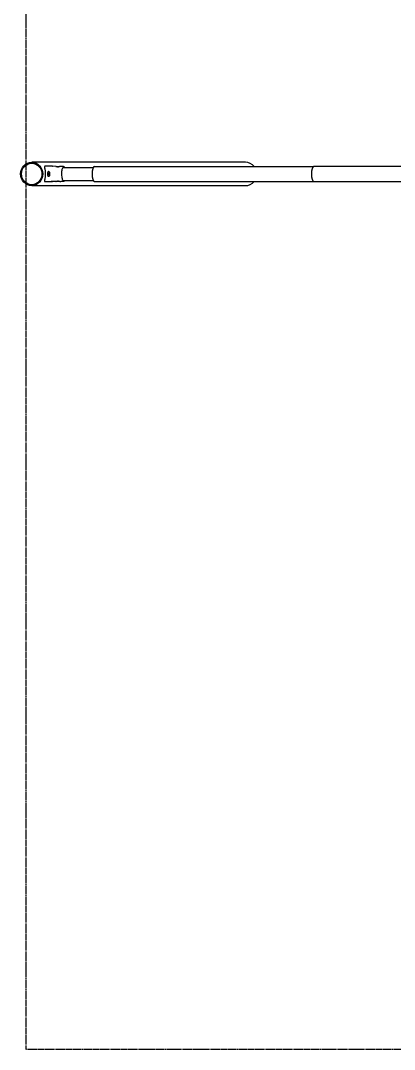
# Model space of a CAD drawing. Header units: millimetres. Extents: x 1061 to 4698, y 0 to 5700.
# Drawn here: x 1061 to 2277, y 0 to 3349 of the extents above; entities that cross this region are included whole.
import ezdxf

# ---------------------------------------------------------------- set-up
doc = ezdxf.new("R2010")
doc.units = ezdxf.units.MM
doc.linetypes.add('AM_ISO08W050', pattern=[18, 12, -1.5, 3, -1.5])
doc.layers.add('AM_4', color=3, linetype='Continuous', lineweight=25)
doc.layers.add('AM_7', color=4, linetype='AM_ISO08W050', lineweight=25)

msp = doc.modelspace()

# ---------------------------------------------------------------- linework, layer by layer
at = {"layer": 'AM_4'}
for p, q in [((1792.9, 2888), (1097.6, 2888)), ((1147.1, 2875), (1140.6, 2875)), ((1151.6, 2875), (1147.1, 2875)), ((1159.8, 2875), (1151.6, 2875)), ((1153.2, 2858.2), (1152, 2858.2)), ((1161.1, 2875), (1159.8, 2875)), ((1176.3, 2874.7), (1160.9, 2874.9)), ((1165.6, 2875), (1161.1, 2875)), ((1200.4, 2874.5), (1192, 2874.6)), ((1199.5, 2871.2), (1297.6, 2871.2)), ((1301.2, 2874.1), (2014.5, 2874.1)), ((3745, 2874.1), (2014.5, 2874.1)), ((1140.6, 2825), (1147.1, 2825)), ((1147.1, 2825), (1151.6, 2825)), ((1151.6, 2825), (1159.8, 2825)), ((1153.2, 2841.7), (1152, 2841.7)), ((1159.8, 2825), (1161.1, 2825)), ((1176.3, 2825.3), (1160.9, 2825.1)), ((1161.1, 2825), (1165.6, 2825)), ((1200.4, 2825.5), (1192, 2825.4)), ((1199.5, 2828.8), (1297.6, 2828.8)), ((1301.2, 2825.8), (2014.5, 2825.8)), ((2014.5, 2825.8), (3745, 2825.8)), ((1792.9, 2811.9), (1097.6, 2811.9))]:
    msp.add_line(p, q, dxfattribs=at)
for centre, start, end in [((1159.8, 2872), 76.2461, 90), ((1159.8, 2828), 270, 283.7539)]:
    msp.add_arc(centre, 3, start, end, dxfattribs=at)
for centre, major_axis, ratio in [((1097.6, 2850), (0, -38), 0.951057), ((1097.6, 2850), (0, -35), 0.951057), ((1153.2, 2850), (0, -8.25), 0.309017), ((1153.2, 2850), (0, 4.2), 0.309017)]:
    msp.add_ellipse(centre, major_axis=major_axis, ratio=ratio, dxfattribs=at)
for centre, major_axis, ratio, start_param, end_param in [((1792.9, 2850), (0, 38), 0.951057, 5.399998, 6.283185), ((1301.2, 2850), (0, -24.2), 0.309017, 3.141593, 6.283185), ((2014.5, 2850), (0, -24.2), 0.309017, 3.141593, 6.283185), ((2014.5, 2850), (0, -24.2), 0.309017, 3.141593, 6.283185), ((1792.9, 2850), (0, -38), 0.951057, 0, 0.883187)]:
    msp.add_ellipse(centre, major_axis=major_axis, ratio=ratio, start_param=start_param, end_param=end_param, dxfattribs=at)
for points, knots in [([(1140.6, 2875), (1140.1, 2875), (1139.7, 2874.8), (1139.2, 2874.2), (1139.1, 2873.7), (1139.1, 2872.4), (1139.2, 2871.6), (1139.5, 2869.8), (1139.7, 2868.8), (1140.1, 2866.6), (1140.3, 2865.4), (1140.7, 2862.7), (1141, 2861.2), (1141.3, 2858.2), (1141.5, 2856.6), (1141.7, 2853.3), (1141.7, 2851.6), (1141.7, 2850)], [7.830957, 7.830957, 7.830957, 7.830957, 8.322833, 8.322833, 8.814708, 8.814708, 9.306584, 9.306584, 9.79846, 9.79846, 10.285454, 10.285454, 10.772448, 10.772448, 11.259442, 11.259442, 11.746435, 11.746435, 11.746435, 11.746435]), ([(1141.7, 2850), (1141.7, 2848.4), (1141.7, 2846.7), (1141.5, 2843.4), (1141.3, 2841.8), (1141, 2838.8), (1140.7, 2837.3), (1140.3, 2834.6), (1140.1, 2833.4), (1139.7, 2831.2), (1139.5, 2830.2), (1139.2, 2828.4), (1139.1, 2827.6), (1139.1, 2826.3), (1139.2, 2825.8), (1139.7, 2825.2), (1140.1, 2825), (1140.6, 2825)], [3.915478, 3.915478, 3.915478, 3.915478, 4.402472, 4.402472, 4.889466, 4.889466, 5.37646, 5.37646, 5.863454, 5.863454, 6.35533, 6.35533, 6.847206, 6.847206, 7.339081, 7.339081, 7.830957, 7.830957, 7.830957, 7.830957]), ([(1152, 2841.7), (1151.7, 2841.7), (1151.4, 2842), (1150.9, 2842.8), (1150.7, 2843.4), (1150.5, 2844.9), (1150.4, 2845.8), (1150.3, 2847.9), (1150.2, 2849), (1150.2, 2851), (1150.3, 2852.1), (1150.4, 2854.2), (1150.5, 2855.1), (1150.7, 2856.6), (1150.9, 2857.2), (1151.4, 2858), (1151.7, 2858.2), (1152, 2858.2)], [0, 0, 0, 0, 0.311531, 0.311531, 0.623063, 0.623063, 0.934582, 0.934582, 1.246101, 1.246101, 1.55762, 1.55762, 1.869139, 1.869139, 2.180671, 2.180671, 2.492202, 2.492202, 2.492202, 2.492202]), ([(1160.9, 2874.9), (1160.9, 2874.9), (1160.8, 2874.9), (1160.7, 2874.9), (1160.7, 2874.9), (1160.6, 2874.9), (1160.6, 2874.9), (1160.5, 2874.9), (1160.5, 2874.9), (1160.5, 2874.9), (1160.5, 2874.9), (1160.5, 2874.9)], [7.694413, 7.694413, 7.694413, 7.694413, 7.7364495, 7.7364495, 7.7784861, 7.7784861, 7.8205226, 7.8205226, 7.8625592, 7.8625592, 7.9045957, 7.9045957, 7.9045957, 7.9045957]), ([(1192, 2874.6), (1192, 2874.6), (1192, 2874.6), (1191.7, 2874.6), (1191.1, 2874.5), (1189.7, 2874.3), (1188.8, 2874.1), (1187, 2873.7), (1185.9, 2873.6), (1183.7, 2873.3), (1182.6, 2873.2), (1180.6, 2873.2), (1179.6, 2873.3), (1178, 2873.6), (1177.3, 2873.8), (1176.3, 2874.2), (1176, 2874.4), (1175.8, 2874.7), (1176, 2874.7), (1176.6, 2874.7), (1177.2, 2874.7), (1178.6, 2874.4), (1179.5, 2874.2), (1181.3, 2873.8), (1182.4, 2873.6), (1183.8, 2873.4), (1184.1, 2873.4), (1184.4, 2873.4)], [1.24344, 1.24344, 1.24344, 1.24344, 1.250402, 1.250402, 1.563082, 1.563082, 1.875762, 1.875762, 2.188283, 2.188283, 2.500804, 2.500804, 2.81513, 2.81513, 3.129457, 3.129457, 3.443542, 3.443542, 3.757628, 3.757628, 4.071714, 4.071714, 4.3858, 4.3858, 4.700126, 4.700126, 4.782807, 4.782807, 4.782807, 4.782807]), ([(1200.8, 2871.7), (1200.1, 2871.7), (1199.3, 2871.2), (1197.9, 2869.2), (1197.3, 2868), (1196.2, 2865.1), (1195.8, 2863.3), (1195, 2859.4), (1194.8, 2857.2), (1194.5, 2852.7), (1194.4, 2850.3), (1194.5, 2845.7), (1194.7, 2843.4), (1195.3, 2839.1), (1195.7, 2837.1), (1196.6, 2833.7), (1197.2, 2832.2), (1198.4, 2830), (1199, 2829.2), (1200, 2828.4), (1200.4, 2828.3), (1200.8, 2828.3)], [0, 0, 0, 0, 0.410367, 0.410367, 0.715593, 0.715593, 1.028264, 1.028264, 1.344713, 1.344713, 1.662475, 1.662475, 1.980423, 1.980423, 2.297612, 2.297612, 2.612298, 2.612298, 2.9205, 2.9205, 3.141593, 3.141593, 3.141593, 3.141593]), ([(1200.4, 2874.5), (1201.2, 2874.5), (1202, 2874.2), (1203.4, 2873.1), (1204, 2872.2), (1204.6, 2871.2)], [0.0028355, 0.0028355, 0.0028355, 0.0028355, 0.2354645, 0.2354645, 0.493648, 0.493648, 0.493648, 0.493648]), ([(1160.5, 2825.1), (1160.5, 2825.1), (1160.5, 2825.1), (1160.5, 2825.1), (1160.5, 2825.1), (1160.6, 2825.1), (1160.6, 2825.1), (1160.7, 2825.1), (1160.7, 2825.1), (1160.8, 2825.1), (1160.9, 2825.1), (1160.9, 2825.1)], [15.1583384, 15.1583384, 15.1583384, 15.1583384, 15.2003759, 15.2003759, 15.2424134, 15.2424134, 15.2844509, 15.2844509, 15.3264884, 15.3264884, 15.3685259, 15.3685259, 15.3685259, 15.3685259]), ([(1184.4, 2826.6), (1184.1, 2826.6), (1183.8, 2826.6), (1182.4, 2826.4), (1181.3, 2826.2), (1179.5, 2825.8), (1178.6, 2825.6), (1177.2, 2825.3), (1176.6, 2825.3), (1176, 2825.3), (1175.8, 2825.3), (1176, 2825.6), (1176.3, 2825.8), (1177.3, 2826.2), (1178, 2826.4), (1179.6, 2826.7), (1180.6, 2826.8), (1182.6, 2826.8), (1183.7, 2826.7), (1185.9, 2826.4), (1187, 2826.3), (1188.8, 2825.9), (1189.7, 2825.7), (1191.1, 2825.5), (1191.7, 2825.4), (1192, 2825.4), (1192, 2825.4), (1192, 2825.4)], [0.231645, 0.231645, 0.231645, 0.231645, 0.314326, 0.314326, 0.628652, 0.628652, 0.942738, 0.942738, 1.256824, 1.256824, 1.57091, 1.57091, 1.884996, 1.884996, 2.199322, 2.199322, 2.513648, 2.513648, 2.826169, 2.826169, 3.13869, 3.13869, 3.45137, 3.45137, 3.76405, 3.76405, 3.771012, 3.771012, 3.771012, 3.771012]), ([(1204.6, 2828.8), (1204.2, 2828), (1203.6, 2827.3), (1202.3, 2826), (1201.3, 2825.5), (1200.4, 2825.5)], [2.6479447, 2.6479447, 2.6479447, 2.6479447, 2.8562796, 2.8562796, 3.1387571, 3.1387571, 3.1387571, 3.1387571])]:
    msp.add_open_spline(points, degree=3, knots=knots, dxfattribs=at)
for points in [[(1165.6, 2875), (1166.1, 2875), (1166.6, 2874.9), (1167.1, 2874.8)], [(1167.1, 2825.2), (1166.6, 2825.1), (1166.2, 2825), (1165.6, 2825)]]:
    msp.add_open_spline(points, degree=3, dxfattribs=at)
at = {"layer": 'AM_7'}
msp.add_lwpolyline([(1079.7, 5700), (4679.7, 5700), (4679.7, 0), (1079.7, 0)], close=True, dxfattribs=at)

doc.saveas('drawing.dxf')
